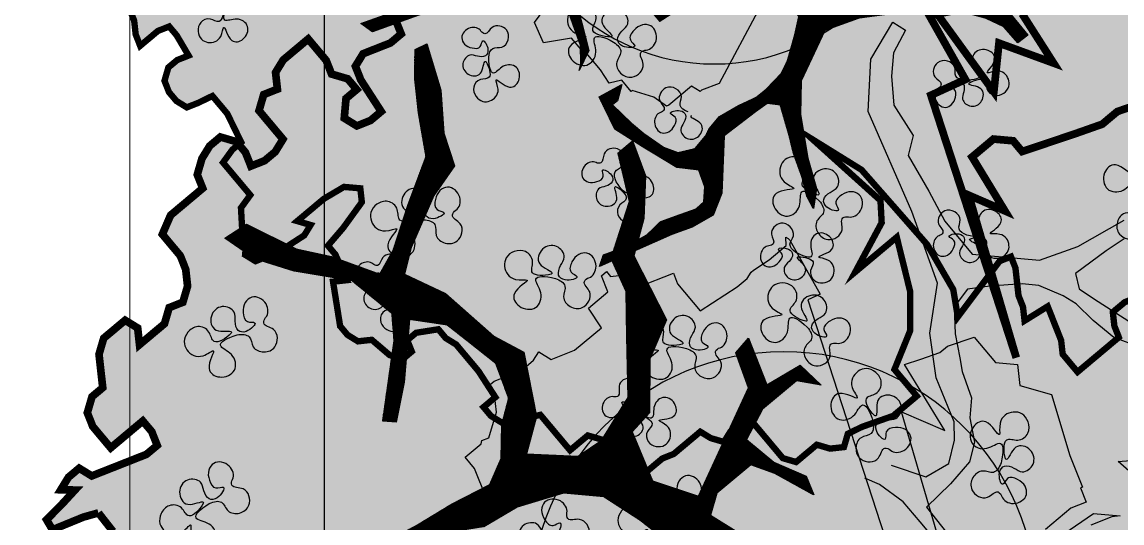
# Model space of a CAD drawing. Header units: millimetres. Extents: x 307301 to 459443, y -2888111 to -2805601.
# Drawn here: x 441992 to 442889, y -2866456 to -2866048 of the extents above; entities that cross this region are included whole.
import ezdxf

# ---------------------------------------------------------------- set-up
doc = ezdxf.new("R2010")
doc.units = ezdxf.units.MM
doc.header["$LTSCALE"] = 10
doc.header["$MEASUREMENT"] = 0
for name, color, linetype in [('BMA  furniture', 6, 'Continuous'), ('PDA FURNITURE', 6, 'Continuous'), ('Plants', 5, 'Continuous')]:
    doc.layers.add(name, color=color, linetype=linetype)
doc.layers.add('WIN', color=5, linetype='Continuous', lineweight=9)
pattern_1 = [(4.504904, (420332.25034, -406164.66091), (-0.008927458, 0.113310114), [])]

# ---------------------------------------------------------------- blocks, each defined once
blk = doc.blocks.new('zdhdghgd')
at = {"layer": 'Plants', "transparency": 33554495}
h = blk.add_hatch(color=97, dxfattribs=at)
h.set_gradient(color1=(66, 119, 40), color2=(194, 242, 166), name='SPHERICAL')
h.paths.add_polyline_path([(420386.74, -406570.66), (420384.26, -406579.53), (420376.75, -406597.89), (420382.7, -406601.4), (420391.58, -406592.57), (420400.27, -406584.57), (420400.46, -406592.96), (420407.89, -406588.4), (420413.2, -406582.07), (420408.63, -406574.63), (420411.83, -406566.52), (420418.23, -406550.3), (420421.44, -406542.19), (420426.75, -406535.85), (420434.87, -406539.06), (420441.21, -406544.38), (420425.26, -406563.39), (420437.95, -406574.04), (420446.07, -406577.25), (420455.61, -406574.46), (420460.93, -406568.12), (420470.82, -406569.22), (420480.71, -406570.32), (420490.25, -406567.53), (420500.88, -406554.86), (420496.31, -406547.42), (420486.42, -406546.33), (420498.83, -406531.54), (420508.37, -406528.75), (420511.57, -406520.64), (420521.12, -406517.85), (420531.01, -406518.95), (420539.12, -406522.16), (420551.81, -406532.8), (420563.13, -406527.9), (420579.08, -406508.89), (420587.19, -406512.1), (420596.74, -406509.32), (420604.17, -406504.75), (420609.49, -406498.42), (420606.69, -406488.87), (420600.34, -406483.55), (420592.23, -406480.34), (420595.43, -406472.23), (420600.74, -406465.89), (420608.17, -406461.33), (420625.09, -406475.52), (420634.64, -406472.73), (420637.84, -406464.62), (420647.73, -406465.72), (420655.16, -406461.16), (420667.56, -406446.37), (420654.87, -406435.73), (420646.76, -406432.52), (420643.96, -406422.97), (420637.61, -406417.65), (420632.3, -406423.98), (420620.64, -406425), (420616.06, -406417.56), (420619.27, -406409.45), (420624.58, -406403.12), (420643.27, -406415.2), (420651.39, -406418.41), (420658.82, -406413.85), (420665.22, -406397.62), (420670.54, -406391.29), (420678.65, -406394.5), (420685, -406399.82), (420694.89, -406400.92), (420702.32, -406396.35), (420701.29, -406384.7), (420706.6, -406378.36), (420716.15, -406375.57), (420725.35, -406368.9), (420732.78, -406364.33), (420735.99, -406356.22), (420731.41, -406348.79), (420728.61, -406339.24), (420719.07, -406342.03), (420712.72, -406336.71), (420713.81, -406326.82), (420719.13, -406320.49), (420704.32, -406308.07), (420707.52, -406299.96), (420717.41, -406301.05), (420723.76, -406306.38), (420733.3, -406303.59), (420758.11, -406274.02), (420751.77, -406268.7), (420742.62, -406253.83), (420733.14, -406235.07), (420724.68, -406227.97), (420706.27, -406241.32), (420703.07, -406249.43), (420686.84, -406243.01), (420680.49, -406237.69), (420692.56, -406219.02), (420697.87, -406212.68), (420705.3, -406208.12), (420712.39, -406199.67), (420724.45, -406181), (420729.77, -406174.66), (420743.54, -406175.42), (420753.43, -406176.52), (420760.86, -406171.96), (420766.18, -406165.62), (420765.15, -406153.96), (420760.23, -406142.64), (420772.64, -406127.86), (420765.95, -406118.65), (420759.61, -406113.33), (420754.29, -406119.66), (420744.06, -406114.68), (420735.6, -406107.58), (420736.69, -406097.7), (420750.46, -406098.46), (420766.7, -406104.88), (420786.19, -406081.64), (420789.39, -406073.53), (420747.1, -406038.05), (420736.87, -406033.07), (420737.95, -406023.18), (420727.72, -406018.2), (420719.6, -406014.99), (420726.69, -406006.54), (420725.67, -405994.88), (420721.09, -405987.44), (420709.78, -405992.35), (420682.48, -406023.37), (420653.27, -406004.72), (420665.13, -406037.07), (420636.24, -406040.12), (420714.39, -406096.92), (420643.56, -406056.98), (420634.22, -406077.4), (420478.7, -406026.83), (420575, -406055.01), (420565.69, -406033.56), (420597.63, -406053.01), (420608.26, -406040.34), (420607.23, -406028.68), (420600.89, -406023.36), (420611.05, -405992.99), (420617.07, -405975.89), (420624.57, -405966.95), (420629.36, -405952.98), (420653, -405956.19), (420662.22, -405941.66), (420682.69, -405951.62), (420689.03, -405956.95), (420708.52, -405933.71), (420687.38, -405915.97), (420654.23, -405895.36), (420655.31, -405885.47), (420660.63, -405879.14), (420656.06, -405871.7), (420643.37, -405861.06), (420633.82, -405863.85), (420613.99, -405883.19), (420607.64, -405877.87), (420606.62, -405866.21), (420609.82, -405858.1), (420605.25, -405850.67), (420600.67, -405843.23), (420594.33, -405837.91), (420584.44, -405836.81), (420574.55, -405835.71), (420571.75, -405826.17), (420574.95, -405818.06), (420570.38, -405810.62), (420576.78, -405794.4), (420572.21, -405786.97), (420563.75, -405779.87), (420549.98, -405779.11), (420541.86, -405775.9), (420534.43, -405780.46), (420537.57, -405793.9), (420477.22, -405775.65), (420469.1, -405772.44), (420476.19, -405763.99), (420455.04, -405746.25), (420430.69, -405736.62), (420422.24, -405729.52), (420412.69, -405732.31), (420413.72, -405743.97), (420410.52, -405752.08), (420402.4, -405748.87), (420385.77, -405760.11), (420375.14, -405772.78), (420379.71, -405780.22), (420376.51, -405788.33), (420365.87, -405801), (420355.99, -405799.9), (420349.64, -405794.58), (420357.82, -405776.25), (420368.45, -405763.57), (420361.76, -405754.36), (420349.07, -405743.72), (420344.5, -405736.29), (420338.16, -405730.96), (420319.81, -405722.77), (420308.49, -405727.67), (420297.86, -405740.34), (420302.43, -405747.78), (420295.35, -405756.23), (420281.57, -405755.47), (420268.88, -405744.82), (420259.34, -405747.61), (420254.02, -405753.95), (420255.05, -405765.61), (420237.33, -405786.73), (420218.92, -405800.08), (420209.03, -405798.98), (420192.12, -405784.79), (420195.32, -405776.68), (420200.63, -405770.34), (420203.84, -405762.23), (420197.15, -405753.02), (420190.81, -405747.7), (420180.92, -405746.6), (420170.69, -405741.61), (420163.26, -405746.18), (420155.82, -405750.74), (420150.51, -405757.08), (420155.08, -405764.51), (420145.88, -405771.19), (420134.22, -405772.2), (420109.07, -405797.88), (420078.94, -405833.79), (420077.86, -405843.68), (420070.43, -405848.24), (420055.56, -405857.36), (420045.68, -405856.27), (420032.99, -405845.62), (420018.13, -405854.75), (420014.92, -405862.86), (420011.72, -405870.97), (420004.63, -405879.42), (419994.75, -405878.32), (419986.63, -405875.11), (419961.82, -405904.68), (419974.51, -405915.32), (419984.4, -405916.42), (420000.63, -405922.84), (420008.75, -405926.05), (419998.46, -405942.61), (420008.35, -405943.71), (420016.46, -405946.92), (420026.35, -405948.02), (420036.24, -405949.12), (420044.35, -405952.33), (420041.15, -405960.44), (420001.26, -405990.35), (420020.83, -405993.64), (420052.99, -406012.31), (420106.48, -406059.26), (420127.99, -406093.93), (420084.56, -406045.73), (420068.66, -406044.85), (420033.4, -406063.75), (420058.29, -406034.08), (420019.59, -406024.52), (419991.48, -406024.41), (419963.59, -406035.72), (419944.55, -406019.75), (419930.38, -406036.65), (419922.54, -406058.87), (419917.57, -406069.09), (419908.03, -406071.88), (419906.94, -406081.76), (419909.74, -406091.31), (419897.33, -406106.1), (419900.13, -406115.64), (419927.63, -406138.71), (419924.42, -406146.82), (419919.11, -406153.15), (419911.68, -406157.72), (419914.48, -406167.26), (419919.05, -406174.7), (419903.1, -406193.71), (419899.9, -406201.82), (419882.18, -406222.94), (419884.98, -406232.49), (419895.21, -406237.47), (419906.87, -406236.46), (419913.56, -406245.67), (419916.36, -406255.21), (419905.73, -406267.89), (419931.1, -406289.17), (419926.81, -406307.17), (419925.73, -406317.05), (419930.3, -406324.49), (419936.64, -406329.81), (419943.73, -406321.36), (419962.42, -406333.44), (419981.45, -406349.41), (419986.03, -406356.85), (419992.37, -406362.17), (419989.85, -406378.05), (419984.54, -406384.39), (419976.42, -406381.18), (419971.1, -406387.51), (419973.9, -406397.06), (419984.82, -406409.82), (419983.73, -406419.7), (419988.31, -406427.14), (419994.65, -406432.46), (420026.43, -406437.53), (420027.52, -406427.64), (420045.86, -406435.84), (420052.21, -406441.16), (420064.95, -406430.26), (420083.36, -406416.91), (420093.25, -406418.01), (420094.28, -406429.67), (420085.76, -406444.11), (420069.81, -406463.12), (420067.01, -406453.58), (420059.58, -406458.14), (420047.52, -406476.81), (420041.12, -406493.03), (420045.69, -406500.47), (420057.35, -406499.45), (420065.46, -406502.66), (420079.24, -406503.42), (420088.44, -406496.75), (420111.7, -406516.26), (420120.91, -406509.59), (420126.22, -406503.25), (420146.68, -406513.22), (420159.37, -406523.87), (420154.4, -406534.09), (420151.2, -406542.2), (420155.77, -406549.63), (420162.11, -406554.96), (420170.23, -406558.17), (420179.77, -406555.38), (420185.09, -406549.04), (420188.29, -406540.93), (420202.75, -406549.46), (420209.1, -406554.79), (420205.89, -406562.9), (420195.26, -406575.57), (420203.38, -406578.78), (420213.27, -406579.88), (420221.38, -406583.09), (420244.7, -406581.06), (420271.95, -406558.76), (420281.91, -406564.03), (420294.37, -406540.6), (420310.79, -406574.92), (420311.77, -406586.01), (420312.22, -406603.84), (420322.47, -406612.44), (420346.24, -406615.96), (420355.39, -406589.83), (420349.7, -406549.54), (420325.62, -406522.93), (420315.13, -406486.02), (420333.95, -406523.01), (420375.75, -406562.03)])
at = {"layer": 'Plants'}
h = blk.add_hatch(dxfattribs=at)
h.set_pattern_fill('ANSI31', color=39, scale=0.90929, angle=-40.4951)
h.set_pattern_definition(pattern_1)
edge = h.paths.add_edge_path()
edge.add_line((420294.45, -406186.33), (420277.62, -406199.79))
edge.add_line((420277.62, -406199.79), (420262.05, -406197.19))
edge.add_line((420262.05, -406197.19), (420254.3, -406185.4))
edge.add_line((420254.3, -406185.4), (420250.52, -406175.03))
edge.add_line((420250.52, -406175.03), (420251.64, -406146.92))
edge.add_line((420251.64, -406146.92), (420246.01, -406120.87))
edge.add_line((420246.01, -406120.87), (420231.45, -406094.62))
edge.add_line((420231.45, -406094.62), (420231.18, -406049.5))
edge.add_line((420231.18, -406049.5), (420234.95, -405984.81))
edge.add_line((420234.95, -405984.81), (420222.68, -405956.38))
edge.add_line((420222.68, -405956.38), (420202.97, -405940.29))
edge.add_line((420202.97, -405940.29), (420197.45, -405947.31))
edge.add_line((420197.45, -405947.31), (420208.82, -405957.4))
edge.add_line((420208.82, -405957.4), (420214.77, -405970.05))
edge.add_line((420214.77, -405970.05), (420219.28, -405986.68))
edge.add_line((420219.28, -405986.68), (420214.77, -406007.57))
edge.add_line((420214.77, -406007.57), (420221.67, -406017.56))
edge.add_line((420221.67, -406017.56), (420217.53, -406041.59))
edge.add_line((420217.53, -406041.59), (420214.82, -406061.63))
edge.add_line((420214.82, -406061.63), (420206.22, -406085.55))
edge.add_line((420206.22, -406085.55), (420170.1, -406102.58))
edge.add_line((420170.1, -406102.58), (420145.98, -406102.91))
edge.add_line((420145.98, -406102.91), (420114.85, -406097.71))
edge.add_line((420114.85, -406097.71), (420093.12, -406091.4))
edge.add_line((420093.12, -406091.4), (420078.78, -406093.74))
edge.add_line((420078.78, -406093.74), (420087.6, -406098.42))
edge.add_line((420087.6, -406098.42), (420101.36, -406101.87))
edge.add_line((420101.36, -406101.87), (420118.62, -406108.08))
edge.add_line((420118.62, -406108.08), (420131.05, -406111.05))
edge.add_line((420131.05, -406111.05), (420152.78, -406117.36))
edge.add_line((420152.78, -406117.36), (420153.89, -406126.77))
edge.add_line((420153.89, -406126.77), (420147.89, -406135.12))
edge.add_line((420147.89, -406135.12), (420130.84, -406157.5))
edge.add_line((420130.84, -406157.5), (420089.72, -406159.22))
edge.add_line((420089.72, -406159.22), (420073.95, -406165.56))
edge.add_line((420073.95, -406165.56), (420065.56, -406180.55))
edge.add_line((420065.56, -406180.55), (420060.3, -406195.17))
edge.add_line((420060.3, -406195.17), (420037.19, -406246.89))
edge.add_line((420037.19, -406246.89), (420045.74, -406243.97))
edge.add_line((420045.74, -406243.97), (420049.57, -406233.34))
edge.add_line((420049.57, -406233.34), (420055.68, -406220.52))
edge.add_line((420055.68, -406220.52), (420059.87, -406213.03))
edge.add_line((420059.87, -406213.03), (420069.49, -406202.98))
edge.add_line((420069.49, -406202.98), (420073.31, -406192.34))
edge.add_line((420073.31, -406192.34), (420078.57, -406177.72))
edge.add_line((420078.57, -406177.72), (420083.62, -406172.03))
edge.add_line((420083.62, -406172.03), (420094.35, -406171.39))
edge.add_line((420094.35, -406171.39), (420106.3, -406175.69))
edge.add_line((420106.3, -406175.69), (420108.16, -406191.37))
edge.add_line((420108.16, -406191.37), (420123.19, -406216.29))
edge.add_line((420123.19, -406216.29), (420135.68, -406235.79))
edge.add_line((420135.68, -406235.79), (420158.63, -406247.05))
edge.add_line((420158.63, -406247.05), (420167.5, -406230.72))
edge.add_line((420167.5, -406230.72), (420155.81, -406234.03))
edge.add_line((420155.81, -406234.03), (420153.05, -406237.54))
edge.add_line((420153.05, -406237.54), (420139.98, -406223.83))
edge.add_line((420139.98, -406223.83), (420132.6, -406215.17))
edge.add_line((420132.6, -406215.17), (420122.66, -406201.09))
edge.add_line((420122.66, -406201.09), (420118.89, -406190.73))
edge.add_line((420118.89, -406190.73), (420121.86, -406178.29))
edge.add_line((420121.86, -406178.29), (420130.52, -406170.89))
edge.add_line((420130.52, -406170.89), (420135.94, -406168.34))
edge.add_line((420135.94, -406168.34), (420144.6, -406160.95))
edge.add_line((420144.6, -406160.95), (420152.51, -406147.28))
edge.add_line((420152.51, -406147.28), (420158.62, -406134.47))
edge.add_line((420158.62, -406134.47), (420164.15, -406127.45))
edge.add_line((420164.15, -406127.45), (420175.57, -406116.55))
edge.add_line((420175.57, -406116.55), (420184.6, -406112.29))
edge.add_line((420184.6, -406112.29), (420203.03, -406106.92))
edge.add_line((420203.03, -406106.92), (420216.05, -406104.09))
edge.add_line((420216.05, -406104.09), (420227.04, -406111.05))
edge.add_line((420227.04, -406111.05), (420232.04, -406126.36))
edge.add_line((420232.04, -406126.36), (420234.37, -406140.71))
edge.add_line((420234.37, -406140.71), (420235.97, -406148.78))
edge.add_line((420235.97, -406148.78), (420236.02, -406165.31))
edge.add_line((420236.02, -406165.31), (420241.12, -406176.15))
edge.add_line((420241.12, -406176.15), (420243.46, -406190.5))
edge.add_line((420243.46, -406190.5), (420250.36, -406200.49))
edge.add_line((420250.36, -406200.49), (420265.35, -406208.88))
edge.add_line((420265.35, -406208.88), (420283.46, -406216.9))
edge.add_line((420283.46, -406216.9), (420269.01, -406261.24))
edge.add_line((420269.01, -406261.24), (420245.53, -406272.3))
edge.add_line((420245.53, -406272.3), (420220.78, -406261.9))
edge.add_line((420220.78, -406261.9), (420191.93, -406254.52))
edge.add_line((420191.93, -406254.52), (420177.48, -406261.33))
edge.add_line((420177.48, -406261.33), (420182.42, -406260.11))
edge.add_line((420182.42, -406260.11), (420195.81, -406260.42))
edge.add_line((420195.81, -406260.42), (420207.76, -406264.72))
edge.add_line((420207.76, -406264.72), (420221.04, -406269.5))
edge.add_line((420221.04, -406269.5), (420236.5, -406276.56))
edge.add_line((420236.5, -406276.56), (420240.38, -406282.46))
edge.add_line((420240.38, -406282.46), (420243.78, -406289.69))
edge.add_line((420243.78, -406289.69), (420241.76, -406299.47))
edge.add_line((420241.76, -406299.47), (420222.43, -406361.56))
edge.add_line((420222.43, -406361.56), (420205.22, -406409.4))
edge.add_line((420205.22, -406409.4), (420211.27, -406417.58))
edge.add_line((420211.27, -406417.58), (420219.88, -406393.66))
edge.add_line((420219.88, -406393.66), (420225.62, -406377.71))
edge.add_line((420225.62, -406377.71), (420232.79, -406357.78))
edge.add_line((420232.79, -406357.78), (420236.13, -406348.47))
edge.add_line((420236.13, -406348.47), (420240.44, -406336.51))
edge.add_line((420240.44, -406336.51), (420242.83, -406329.87))
edge.add_line((420242.83, -406329.87), (420247.61, -406316.58))
edge.add_line((420247.61, -406316.58), (420257.65, -406288.67))
edge.add_line((420257.65, -406288.67), (420273.69, -406289.94))
edge.add_line((420273.69, -406289.94), (420282.77, -406302.21))
edge.add_line((420282.77, -406302.21), (420289.73, -406291.2))
edge.add_line((420289.73, -406291.2), (420278.73, -406284.25))
edge.add_line((420278.73, -406284.25), (420275.23, -406281.48))
edge.add_line((420275.23, -406281.48), (420271.83, -406274.26))
edge.add_line((420271.83, -406274.26), (420281.39, -406247.68))
edge.add_line((420281.39, -406247.68), (420289.99, -406223.75))
edge.add_line((420289.99, -406223.75), (420295.25, -406209.13))
edge.add_line((420295.25, -406209.13), (420304.97, -406194.62))
edge.add_line((420304.97, -406194.62), (420311.83, -406188.08))
at = {"layer": 'Plants', "true_color": 0x99724c}
h = blk.add_hatch(color=35, dxfattribs=at)
h.dxf.hatch_style = 1
edge = h.paths.add_edge_path()
edge.add_arc((420332.25, -406164.66), 150, 0, 360)
at = {"layer": 'Plants'}
h = blk.add_hatch(dxfattribs=at)
h.set_pattern_fill('ANSI31', color=39, scale=0.90929, angle=-40.4951)
h.set_pattern_definition(pattern_1)
edge = h.paths.add_edge_path()
edge.add_line((420315.26, -406186.08), (420336.48, -406184.23))
edge.add_line((420336.48, -406184.23), (420361.01, -406204.81))
edge.add_line((420361.01, -406204.81), (420365.76, -406228.44))
edge.add_line((420365.76, -406228.44), (420382.33, -406249.71))
edge.add_line((420382.33, -406249.71), (420396.25, -406271.21))
edge.add_line((420396.25, -406271.21), (420398.35, -406295.08))
edge.add_line((420398.35, -406295.08), (420390.07, -406322.53))
edge.add_line((420390.07, -406322.53), (420378.44, -406342.25))
edge.add_line((420378.44, -406342.25), (420376.72, -406353.09))
edge.add_line((420376.72, -406353.09), (420367.24, -406381.97))
edge.add_line((420367.24, -406381.97), (420357.98, -406413.51))
edge.add_line((420357.98, -406413.51), (420352.13, -406438.08))
edge.add_line((420352.13, -406438.08), (420364.65, -406443.67))
edge.add_line((420364.65, -406443.67), (420366.87, -406423.43))
edge.add_line((420366.87, -406423.43), (420371.29, -406397.66))
edge.add_line((420371.29, -406397.66), (420379.29, -406382.26))
edge.add_line((420379.29, -406382.26), (420392.13, -406361.1))
edge.add_line((420392.13, -406361.1), (420403.52, -406338.73))
edge.add_line((420403.52, -406338.73), (420418.97, -406332.03))
edge.add_line((420418.97, -406332.03), (420438.98, -406331.63))
edge.add_line((420438.98, -406331.63), (420454.66, -406327.58))
edge.add_line((420454.66, -406327.58), (420475.36, -406335.13))
edge.add_line((420475.36, -406335.13), (420497.94, -406363.9))
edge.add_line((420497.94, -406363.9), (420501.25, -406386.32))
edge.add_line((420501.25, -406386.32), (420464.11, -406389.56))
edge.add_line((420464.11, -406389.56), (420440.48, -406394.29))
edge.add_line((420440.48, -406394.29), (420441.18, -406402.25))
edge.add_line((420441.18, -406402.25), (420488.68, -406395.44))
edge.add_line((420488.68, -406395.44), (420504.83, -406396.7))
edge.add_line((420504.83, -406396.7), (420524.29, -406420.39))
edge.add_line((420524.29, -406420.39), (420529.97, -406454.63))
edge.add_line((420529.97, -406454.63), (420537.37, -406478.04))
edge.add_line((420537.37, -406478.04), (420549.62, -406495.68))
edge.add_line((420549.62, -406495.68), (420557.85, -406482.94))
edge.add_line((420557.85, -406482.94), (420543.23, -406453.48))
edge.add_line((420543.23, -406453.48), (420538.71, -406432.49))
edge.add_line((420538.71, -406432.49), (420528.19, -406404.01))
edge.add_line((420528.19, -406404.01), (420542.2, -406396.11))
edge.add_line((420542.2, -406396.11), (420569.46, -406387.05))
edge.add_line((420569.46, -406387.05), (420597.93, -406376.55))
edge.add_line((420597.93, -406376.55), (420623.71, -406380.99))
edge.add_line((420623.71, -406380.99), (420643.95, -406383.23))
edge.add_line((420643.95, -406383.23), (420661.31, -406383.05))
edge.add_line((420661.31, -406383.05), (420664.7, -406376.08))
edge.add_line((420664.7, -406376.08), (420637.25, -406367.78))
edge.add_line((420637.25, -406367.78), (420611.7, -406366))
edge.add_line((420611.7, -406366), (420592.44, -406359.66))
edge.add_line((420592.44, -406359.66), (420574.81, -406371.89))
edge.add_line((420574.81, -406371.89), (420543.91, -406385.27))
edge.add_line((420543.91, -406385.27), (420528.23, -406389.31))
edge.add_line((420528.23, -406389.31), (420516.74, -406364.93))
edge.add_line((420516.74, -406364.93), (420491.51, -406336.4))
edge.add_line((420491.51, -406336.4), (420481.92, -406318.53))
edge.add_line((420481.92, -406318.53), (420443.86, -406311.16))
edge.add_line((420443.86, -406311.16), (420421.66, -406317.1))
edge.add_line((420421.66, -406317.1), (420420.31, -406286.49))
edge.add_line((420420.31, -406286.49), (420429.75, -406272.3))
edge.add_line((420429.75, -406272.3), (420455.1, -406256.73))
edge.add_line((420455.1, -406256.73), (420491.26, -406257.58))
edge.add_line((420491.26, -406257.58), (420518.01, -406257.92))
edge.add_line((420518.01, -406257.92), (420537.51, -406266.91))
edge.add_line((420537.51, -406266.91), (420571.29, -406255.95))
edge.add_line((420571.29, -406255.95), (420599.96, -406262.8))
edge.add_line((420599.96, -406262.8), (420607.21, -406254.15))
edge.add_line((420607.21, -406254.15), (420586.5, -406246.61))
edge.add_line((420586.5, -406246.61), (420561.19, -406247.48))
edge.add_line((420561.19, -406247.48), (420539, -406253.42))
edge.add_line((420539, -406253.42), (420501.21, -406234))
edge.add_line((420501.21, -406234), (420478.04, -406244.04))
edge.add_line((420478.04, -406244.04), (420445.98, -406244.16))
edge.add_line((420445.98, -406244.16), (420434.86, -406254.48))
edge.add_line((420434.86, -406254.48), (420405.73, -406242.33))
edge.add_line((420405.73, -406242.33), (420396.65, -406215.06))
edge.add_line((420396.65, -406215.06), (420460.86, -406185.41))
edge.add_line((420460.86, -406185.41), (420481.57, -406192.96))
edge.add_line((420481.57, -406192.96), (420490.27, -406185.52))
edge.add_line((420490.27, -406185.52), (420462.58, -406174.57))
edge.add_line((420462.58, -406174.57), (420474.21, -406154.85))
edge.add_line((420474.21, -406154.85), (420462.43, -406142.51))
edge.add_line((420462.43, -406142.51), (420465.04, -406156.99))
edge.add_line((420465.04, -406156.99), (420448.11, -406177.17))
edge.add_line((420448.11, -406177.17), (420430.24, -406186.74))
edge.add_line((420430.24, -406186.74), (420416.79, -406170.55))
edge.add_line((420416.79, -406170.55), (420408.41, -406151.23))
edge.add_line((420408.41, -406151.23), (420397.34, -406146.86))
edge.add_line((420397.34, -406146.86), (420410.04, -406169.8))
edge.add_line((420410.04, -406169.8), (420415.3, -406184.04))
edge.add_line((420415.3, -406184.04), (420398.37, -406204.22))
edge.add_line((420398.37, -406204.22), (420385.34, -406208.03))
edge.add_line((420385.34, -406208.03), (420375.99, -406192.81))
edge.add_line((420375.99, -406192.81), (420365.66, -406181.69))
edge.add_line((420365.66, -406181.69), (420345.18, -406176.79))
edge.add_line((420345.18, -406176.79), (420324.24, -406166.59))
at = {"layer": 'BMA  furniture', "ltscale": 100}
blk.add_circle((420332.25, -406164.66), 150, dxfattribs=at)
at = {"layer": 'Plants', "color": 97, "true_color": 0x427728, "const_width": 4.55}
for points in [[(420386.74, -406570.66), (420384.26, -406579.53), (420376.75, -406597.89), (420382.7, -406601.4), (420391.58, -406592.57), (420400.27, -406584.57), (420400.46, -406592.96), (420407.89, -406588.4), (420413.2, -406582.07), (420408.63, -406574.63), (420411.83, -406566.52), (420418.23, -406550.3), (420421.44, -406542.19), (420426.75, -406535.85), (420434.87, -406539.06), (420441.21, -406544.38), (420425.26, -406563.39), (420437.95, -406574.04), (420446.07, -406577.25), (420455.61, -406574.46), (420460.93, -406568.12), (420470.82, -406569.22), (420480.71, -406570.32), (420490.25, -406567.53), (420500.88, -406554.86), (420496.31, -406547.42), (420486.42, -406546.33), (420498.83, -406531.54), (420508.37, -406528.75), (420511.57, -406520.64), (420521.12, -406517.85), (420531.01, -406518.95), (420539.12, -406522.16), (420551.81, -406532.8), (420563.13, -406527.9), (420579.08, -406508.89), (420587.19, -406512.1), (420596.74, -406509.32), (420604.17, -406504.75), (420609.49, -406498.42), (420606.69, -406488.87), (420600.34, -406483.55), (420592.23, -406480.34), (420595.43, -406472.23), (420600.74, -406465.89), (420608.17, -406461.33), (420625.09, -406475.52), (420634.64, -406472.73), (420637.84, -406464.62), (420647.73, -406465.72), (420655.16, -406461.16), (420667.56, -406446.37), (420654.87, -406435.73), (420646.76, -406432.52), (420643.96, -406422.97), (420637.61, -406417.65), (420632.3, -406423.98), (420620.64, -406425), (420616.06, -406417.56), (420619.27, -406409.45), (420624.58, -406403.12), (420643.27, -406415.2), (420651.39, -406418.41), (420658.82, -406413.85), (420665.22, -406397.62), (420670.54, -406391.29), (420678.65, -406394.5), (420685, -406399.82)], [(420686.84, -406243.01), (420680.49, -406237.69), (420692.56, -406219.02)], [(420682.48, -406023.37), (420653.27, -406004.72), (420665.13, -406037.07), (420636.24, -406040.12), (420714.39, -406096.92), (420643.56, -406056.98), (420634.22, -406077.4), (420478.7, -406026.83), (420575, -406055.01), (420565.69, -406033.56), (420597.63, -406053.01), (420608.26, -406040.34), (420607.23, -406028.68), (420600.89, -406023.36), (420611.05, -405992.99), (420617.07, -405975.89), (420624.57, -405966.95), (420629.36, -405952.98)], [(420014.92, -405862.86), (420011.72, -405870.97), (420004.63, -405879.42), (419994.75, -405878.32), (419986.63, -405875.11), (419961.82, -405904.68), (419974.51, -405915.32), (419984.4, -405916.42), (420000.63, -405922.84), (420008.75, -405926.05), (419998.46, -405942.61), (420008.35, -405943.71), (420016.46, -405946.92), (420026.35, -405948.02), (420036.24, -405949.12), (420044.35, -405952.33), (420041.15, -405960.44), (420001.26, -405990.35), (420020.83, -405993.64), (420052.99, -406012.31), (420106.48, -406059.26), (420127.99, -406093.93), (420084.56, -406045.73), (420068.66, -406044.85), (420033.4, -406063.75), (420058.29, -406034.08), (420019.59, -406024.52), (419991.48, -406024.41), (419963.59, -406035.72), (419944.55, -406019.75), (419930.38, -406036.65), (419922.54, -406058.87), (419917.57, -406069.09), (419908.03, -406071.88), (419906.94, -406081.76), (419909.74, -406091.31), (419897.33, -406106.1), (419900.13, -406115.64), (419927.63, -406138.71), (419924.42, -406146.82), (419919.11, -406153.15), (419911.68, -406157.72), (419914.48, -406167.26), (419919.05, -406174.7), (419903.1, -406193.71), (419899.9, -406201.82), (419882.18, -406222.94), (419884.98, -406232.49), (419895.21, -406237.47), (419906.87, -406236.46), (419913.56, -406245.67), (419916.36, -406255.21), (419905.73, -406267.89), (419931.1, -406289.17), (419926.81, -406307.17), (419925.73, -406317.05), (419930.3, -406324.49), (419936.64, -406329.81), (419943.73, -406321.36), (419962.42, -406333.44), (419981.45, -406349.41), (419986.03, -406356.85), (419992.37, -406362.17), (419989.85, -406378.05), (419984.54, -406384.39), (419976.42, -406381.18), (419971.1, -406387.51), (419973.9, -406397.06), (419984.82, -406409.82), (419983.73, -406419.7), (419988.31, -406427.14), (419994.65, -406432.46), (420026.43, -406437.53), (420027.52, -406427.64), (420045.86, -406435.84), (420052.21, -406441.16), (420064.95, -406430.26), (420083.36, -406416.91), (420093.25, -406418.01), (420094.28, -406429.67), (420085.76, -406444.11), (420069.81, -406463.12), (420067.01, -406453.58), (420059.58, -406458.14), (420047.52, -406476.81), (420041.12, -406493.03), (420045.69, -406500.47), (420057.35, -406499.45), (420065.46, -406502.66), (420079.24, -406503.42), (420088.44, -406496.75), (420111.7, -406516.26), (420120.91, -406509.59), (420126.22, -406503.25), (420146.68, -406513.22), (420159.37, -406523.87), (420154.4, -406534.09), (420151.2, -406542.2), (420155.77, -406549.63), (420162.11, -406554.96), (420170.23, -406558.17), (420179.77, -406555.38), (420185.09, -406549.04), (420188.29, -406540.93), (420202.75, -406549.46), (420209.1, -406554.79), (420205.89, -406562.9), (420195.26, -406575.57), (420203.38, -406578.78), (420213.27, -406579.88), (420221.38, -406583.09)], [(420375.75, -406562.03), (420386.74, -406570.66)]]:
    blk.add_lwpolyline(points, dxfattribs=at)
at = {"layer": 'Plants', "color": 128}
for points in [[(420415.01, -406100.89), (420408.2, -406080.43), (420416.01, -406066.73), (420429.76, -406063.52), (420440.79, -406063.56), (420466.79, -406074.32), (420493.17, -406078.03), (420522.83, -406073.44), (420565.27, -406088.78), (420624.68, -406114.67), (420655.59, -406112.97), (420677.51, -406100.04), (420672.83, -406092.43), (420659.43, -406099.61), (420645.51, -406100.83), (420628.34, -406099.32), (420610.29, -406087.86), (420598.53, -406090.89), (420577.42, -406078.71), (420559.55, -406069.24), (420540.07, -406052.9), (420536.57, -406013.12), (420544.59, -405990.37), (420560.22, -405962.96)], [(420549.19, -405962.91), (420542.11, -405973.55), (420528.68, -405991.76), (420519.46, -405989.56), (420513.7, -405981.04), (420498.59, -405957.31)], [(420404.96, -405952.44), (420417.21, -405966.41), (420418.15, -405954.3)], [(420486.65, -405958.35), (420490.6, -405969.03), (420500.69, -405981.17), (420510.6, -405991.33), (420515.28, -405998.94), (420521.56, -406013.43), (420522.44, -406023.37), (420521.12, -406042.53), (420519.27, -406055.72), (420508.94, -406063.63), (420492.85, -406063.03), (420478.58, -406060.27), (420470.45, -406058.97), (420454.92, -406053.31), (420442.98, -406054.35), (420428.71, -406051.59), (420416.95, -406054.62), (420403.9, -406065.78), (420390.12, -406080.01), (420353.5, -406051.13)], [(420369.55, -406005.64), (420386.43, -405981.12), (420385.03, -405965.21), (420384.48, -405970.26), (420379.56, -405982.72)], [(420361.95, -406067.43), (420381.43, -406083.77), (420393.33, -406093.76), (420403.6, -406107.89), (420407.37, -406116.58)], [(420228.84, -406031.08), (420446.67, -406094.81), (420435.54, -406069.17), (420474.59, -406092.96), (420477.77, -406083.46), (420481.78, -406072.06), (420485.49, -406067.64), (420490.95, -406051.72), (420475.84, -406039.04), (420474.7, -406026.04), (420462.29, -406024.66), (420456.8, -406005.94), (420420.68, -405995.03), (420402.02, -405987.65), (420401.54, -405988.86), (420393.02, -405985.49), (420389.44, -405994.56), (420376.97, -406009.42)], [(420367.21, -406343.92), (420382.79, -406358.45), (420384.16, -406354.98), (420395.87, -406341.02), (420413.01, -406347.8), (420419.7, -406353.42), (420427.62, -406343.97), (420429.54, -406343.41), (420431.14, -406339.35), (420446.46, -406334.88), (420456.69, -406336.01), (420462.87, -406338.46), (420464.75, -406336.22), (420471.16, -406320), (420477.14, -406312.86), (420482.11, -406309.81), (420477.6, -406302.48), (420483.08, -406288.61), (420496.44, -406272.68), (420508.12, -406280.23), (420517.76, -406268.74), (420527.23, -406272.49), (420529.69, -406269.56), (420526.91, -406267.22), (420527.99, -406257.34), (420520.44, -406251), (420528.73, -406229.99), (420522.47, -406227.51), (420506.55, -406214.15), (420520.75, -406192.17), (420525.71, -406186.26), (420529.42, -406183.98), (420530.66, -406182.5), (420536.69, -406173.16), (420545.11, -406163.12), (420550.03, -406163.4), (420549.4, -406161.93), (420548.35, -406161.06), (420516.37, -406143.03), (420513.01, -406150.39), (420216.88, -406054.09)], [(420223.26, -406131.78), (420168.37, -406161.2), (420163.4, -406173.81), (420162.62, -406174.73), (420166.43, -406180.93), (420152.73, -406197.25), (420152.09, -406198.87), (420158.61, -406207.84), (420163.18, -406223.45), (420162.62, -406224.12), (420170.65, -406230.85), (420168.49, -406239.87), (420178.01, -406246.02), (420190.26, -406256.3), (420192.55, -406260.02), (420200.65, -406266.81), (420197.46, -406286.9), (420211.87, -406293.33), (420224.63, -406284.08)]]:
    blk.add_lwpolyline(points, dxfattribs=at)
at = {"layer": 'Plants', "color": 39}
for points in [[(420222.68, -405956.38), (420202.97, -405940.29), (420197.45, -405947.31), (420208.82, -405957.4), (420214.77, -405970.05)], [(420214.82, -406061.63), (420206.22, -406085.55), (420170.1, -406102.58), (420145.98, -406102.91), (420114.85, -406097.71), (420093.12, -406091.4), (420078.78, -406093.74), (420087.6, -406098.42), (420101.36, -406101.87), (420118.62, -406108.08), (420131.05, -406111.05), (420152.78, -406117.36), (420153.89, -406126.77), (420147.89, -406135.12), (420130.84, -406157.5), (420089.72, -406159.22), (420073.95, -406165.56), (420065.56, -406180.55), (420060.3, -406195.17), (420037.19, -406246.89), (420045.74, -406243.97), (420049.57, -406233.34), (420055.68, -406220.52), (420059.87, -406213.03), (420069.49, -406202.98), (420073.31, -406192.34), (420078.57, -406177.72), (420083.62, -406172.03), (420094.35, -406171.39), (420106.3, -406175.69), (420108.16, -406191.37), (420123.19, -406216.29), (420135.68, -406235.79), (420158.63, -406247.05), (420167.5, -406230.72), (420155.81, -406234.03), (420153.05, -406237.54), (420139.98, -406223.83), (420132.6, -406215.17), (420122.66, -406201.09), (420118.89, -406190.73), (420121.86, -406178.29), (420130.52, -406170.89), (420135.94, -406168.34), (420144.6, -406160.95), (420152.51, -406147.28), (420158.62, -406134.47), (420164.15, -406127.45), (420175.57, -406116.55), (420184.6, -406112.29), (420203.03, -406106.92), (420216.05, -406104.09)], [(420220.78, -406261.9), (420191.93, -406254.52), (420177.48, -406261.33), (420182.42, -406260.11), (420195.81, -406260.42), (420207.76, -406264.72), (420221.04, -406269.5)], [(420222.43, -406361.56), (420205.22, -406409.4), (420211.27, -406417.58), (420219.88, -406393.66)], [(420365.76, -406228.44), (420382.33, -406249.71), (420396.25, -406271.21), (420398.35, -406295.08), (420390.07, -406322.53), (420378.44, -406342.25)], [(420379.29, -406382.26), (420392.13, -406361.1), (420403.52, -406338.73), (420418.97, -406332.03), (420438.98, -406331.63), (420454.66, -406327.58), (420475.36, -406335.13), (420497.94, -406363.9), (420501.25, -406386.32), (420464.11, -406389.56), (420440.48, -406394.29), (420441.18, -406402.25), (420488.68, -406395.44), (420504.83, -406396.7), (420524.29, -406420.39), (420529.97, -406454.63), (420537.37, -406478.04), (420549.62, -406495.68), (420557.85, -406482.94), (420543.23, -406453.48), (420538.71, -406432.49), (420528.19, -406404.01), (420542.2, -406396.11), (420569.46, -406387.05), (420597.93, -406376.55), (420623.71, -406380.99), (420643.95, -406383.23), (420661.31, -406383.05), (420664.7, -406376.08), (420637.25, -406367.78), (420611.7, -406366), (420592.44, -406359.66), (420574.81, -406371.89), (420543.91, -406385.27), (420528.23, -406389.31), (420516.74, -406364.93), (420491.51, -406336.4), (420481.92, -406318.53), (420443.86, -406311.16), (420421.66, -406317.1), (420420.31, -406286.49), (420429.75, -406272.3), (420455.1, -406256.73), (420491.26, -406257.58), (420518.01, -406257.92), (420537.51, -406266.91), (420571.29, -406255.95), (420599.96, -406262.8), (420607.21, -406254.15), (420586.5, -406246.61), (420561.19, -406247.48), (420539, -406253.42), (420501.21, -406234), (420478.04, -406244.04), (420445.98, -406244.16), (420434.86, -406254.48), (420405.73, -406242.33), (420396.65, -406215.06), (420460.86, -406185.41), (420481.57, -406192.96), (420490.27, -406185.52), (420462.58, -406174.57), (420474.21, -406154.85), (420462.43, -406142.51), (420465.04, -406156.99), (420448.11, -406177.17), (420430.24, -406186.74), (420416.79, -406170.55), (420408.41, -406151.23), (420397.34, -406146.86), (420410.04, -406169.8), (420415.3, -406184.04), (420398.37, -406204.22), (420385.34, -406208.03), (420375.99, -406192.81)]]:
    blk.add_lwpolyline(points, dxfattribs=at)
at = {"layer": 'Plants', "color": 97}
for points in [[(420571.8, -405953.07), (420568.82, -405953.32), (420563.52, -405955.11), (420565.7, -405963.09), (420559.17, -405967.94), (420550.16, -405966.76), (420546.93, -405955.29), (420556.46, -405951.76), (420553.72, -405948.11), (420552.76, -405947.51), (420550.48, -405946.09), (420548.73, -405938.77), (420556.12, -405932.21), (420562.95, -405935.64), (420565.14, -405940.76), (420565.66, -405947.62), (420556.62, -405948.45), (420565.66, -405953.81), (420571.57, -405950.98), (420571.11, -405944.89), (420568.59, -405938.68), (420576.24, -405932.7), (420585.07, -405937.29), (420585.78, -405949.13), (420573.69, -405949.37), (420574.63, -405951), (420574.88, -405951.25)], [(420059.74, -405983.88), (420060.75, -405986.7), (420063.85, -405991.35), (420071, -405987.19), (420077.37, -405992.23), (420078.57, -406001.24), (420068.32, -406007.33), (420062.45, -405999.04), (420059.63, -406002.63), (420059.3, -406003.71), (420058.52, -406006.28), (420051.9, -406009.87), (420043.65, -406004.42), (420045.2, -405996.94), (420049.58, -405993.5), (420056.07, -405991.23), (420059.21, -405999.74), (420062.04, -405989.62), (420057.78, -405984.64), (420052.02, -405986.67), (420046.67, -405990.71), (420038.91, -405984.86), (420041.06, -405975.15), (420052.32, -405971.4), (420055.68, -405983.01), (420057.01, -405981.68), (420057.18, -405981.38)], [(420170.53, -405985.13), (420170.77, -405988.12), (420172.57, -405993.41), (420180.55, -405991.24), (420185.4, -405997.76), (420184.22, -406006.78), (420172.75, -406010), (420169.22, -406000.48), (420165.57, -406003.22), (420164.97, -406004.18), (420163.55, -406006.45), (420156.23, -406008.21), (420149.67, -406000.81), (420153.1, -405993.98), (420158.22, -405991.8), (420165.08, -405991.28), (420165.91, -406000.32), (420171.27, -405991.28), (420168.43, -405985.36), (420162.35, -405985.83), (420156.14, -405988.34), (420150.16, -405980.69), (420154.75, -405971.87), (420166.59, -405971.16), (420166.83, -405983.25), (420168.46, -405982.31), (420168.71, -405982.05)], [(420416.35, -406035.82), (420413.53, -406036.83), (420408.88, -406039.93), (420413.05, -406047.08), (420408, -406053.45), (420398.99, -406054.65), (420392.91, -406044.4), (420401.19, -406038.53), (420397.6, -406035.71), (420396.52, -406035.38), (420393.96, -406034.6), (420390.36, -406027.98), (420395.81, -406019.73), (420403.3, -406021.28), (420406.73, -406025.66), (420409.01, -406032.15), (420400.49, -406035.29), (420410.61, -406038.12), (420415.59, -406033.86), (420413.56, -406028.1), (420409.53, -406022.75), (420415.37, -406014.99), (420425.08, -406017.14), (420428.83, -406028.4), (420417.22, -406031.76), (420418.55, -406033.09), (420418.85, -406033.26)], [(420440.92, -406111.74), (420437.97, -406111.2), (420432.4, -406111.56), (420432.43, -406119.83), (420424.87, -406122.82), (420416.47, -406119.36), (420416.32, -406107.44), (420426.44, -406106.49), (420424.73, -406102.27), (420423.96, -406101.44), (420422.13, -406099.48), (420422.33, -406091.95), (420431.17, -406087.53), (420436.88, -406092.61), (420437.67, -406098.12), (420436.39, -406104.88), (420427.45, -406103.34), (420434.8, -406110.86), (420441.24, -406109.65), (420442.37, -406103.65), (420441.54, -406097), (420450.48, -406093.2), (420457.82, -406099.92), (420455.44, -406111.54), (420443.7, -406108.65), (420444.19, -406110.47), (420444.37, -406110.77)], [(420047.4, -406106.25), (420049.11, -406108.71), (420053.3, -406112.4), (420059.13, -406106.53), (420066.59, -406109.75), (420070.08, -406118.15), (420061.76, -406126.68), (420053.94, -406120.19), (420052.15, -406124.39), (420052.11, -406125.52), (420052.02, -406128.2), (420046.56, -406133.38), (420037.18, -406130.26), (420036.73, -406122.63), (420040.07, -406118.18), (420045.76, -406114.3), (420050.99, -406121.71), (420051.11, -406111.2), (420045.7, -406107.49), (420040.66, -406110.94), (420036.54, -406116.23), (420027.54, -406112.59), (420027.1, -406102.65), (420037, -406096.11), (420043.26, -406106.46), (420044.2, -406104.84), (420044.28, -406104.49)], [(420571.64, -406143.6), (420569.35, -406141.67), (420564.34, -406139.19), (420560.23, -406146.37), (420552.19, -406145.18), (420546.65, -406137.98), (420552.48, -406127.59), (420561.71, -406131.82), (420562.35, -406127.31), (420562.1, -406126.21), (420561.5, -406123.59), (420565.43, -406117.18), (420575.3, -406117.77), (420577.7, -406125.02), (420575.63, -406130.19), (420571.14, -406135.4), (420564.17, -406129.6), (420566.77, -406139.78), (420572.96, -406141.96), (420576.93, -406137.33), (420579.54, -406131.16), (420589.18, -406132.34), (420592.18, -406141.82), (420584.31, -406150.7), (420575.58, -406142.32), (420575.1, -406144.14), (420575.1, -406144.49)], [(420496.8, -406150.7), (420494.52, -406148.76), (420489.51, -406146.29), (420485.4, -406153.47), (420477.36, -406152.28), (420471.82, -406145.08), (420477.65, -406134.69), (420486.88, -406138.92), (420487.52, -406134.41), (420487.27, -406133.3), (420486.66, -406130.69), (420490.6, -406124.27), (420500.47, -406124.86), (420502.87, -406132.12), (420500.8, -406137.28), (420496.31, -406142.5), (420489.34, -406136.69), (420491.94, -406146.88), (420498.12, -406149.06), (420502.1, -406144.42), (420504.71, -406138.25), (420514.35, -406139.43), (420517.35, -406148.92), (420509.47, -406157.8), (420500.75, -406149.42), (420500.27, -406151.24), (420500.27, -406151.59)], [(420147.92, -406183.38), (420148.93, -406186.2), (420152.03, -406190.85), (420159.18, -406186.68), (420165.55, -406191.73), (420166.75, -406200.74), (420156.5, -406206.82), (420150.62, -406198.54), (420147.81, -406202.13), (420147.48, -406203.21), (420146.7, -406205.78), (420140.08, -406209.37), (420131.83, -406203.92), (420133.38, -406196.43), (420137.75, -406193), (420144.25, -406190.72), (420147.38, -406199.24), (420150.22, -406189.12), (420145.96, -406184.14), (420140.2, -406186.17), (420134.85, -406190.2), (420127.09, -406184.36), (420129.24, -406174.65), (420140.5, -406170.9), (420143.86, -406182.51), (420145.19, -406181.18), (420145.36, -406180.88)], [(420484.2, -406222.2), (420483.19, -406219.37), (420480.09, -406214.73), (420472.94, -406218.89), (420466.57, -406213.84), (420465.38, -406204.83), (420475.62, -406198.75), (420481.5, -406207.03), (420484.31, -406203.44), (420484.64, -406202.36), (420485.43, -406199.8), (420492.04, -406196.21), (420500.29, -406201.65), (420498.75, -406209.14), (420494.37, -406212.57), (420487.88, -406214.85), (420484.74, -406206.33), (420481.9, -406216.45), (420486.17, -406221.43), (420491.93, -406219.41), (420497.28, -406215.37), (420505.03, -406221.21), (420502.88, -406230.92), (420491.63, -406234.68), (420488.26, -406223.06), (420486.93, -406224.39), (420486.76, -406224.7)], [(420386.28, -406231.56), (420386.82, -406228.61), (420386.46, -406223.03), (420378.19, -406223.06), (420375.19, -406215.51), (420378.66, -406207.11), (420390.58, -406206.96), (420391.52, -406217.07), (420395.75, -406215.37), (420396.58, -406214.6), (420398.54, -406212.77), (420406.07, -406212.97), (420410.49, -406221.81), (420405.41, -406227.52), (420399.9, -406228.3), (420393.14, -406227.03), (420394.68, -406218.08), (420387.16, -406225.43), (420388.37, -406231.88), (420394.37, -406233), (420401.02, -406232.18), (420404.81, -406241.12), (420398.1, -406248.45), (420386.47, -406246.08), (420389.37, -406234.34), (420387.55, -406234.82), (420387.25, -406235)], [(419934.55, -406219.3), (419936.83, -406221.23), (419941.84, -406223.71), (419945.95, -406216.53), (419953.99, -406217.72), (419959.53, -406224.92), (419953.7, -406235.31), (419944.47, -406231.08), (419943.83, -406235.59), (419944.08, -406236.69), (419944.69, -406239.31), (419940.75, -406245.72), (419930.88, -406245.13), (419928.48, -406237.88), (419930.55, -406232.71), (419935.04, -406227.5), (419942.01, -406233.3), (419939.41, -406223.12), (419933.23, -406220.94), (419929.25, -406225.57), (419926.64, -406231.74), (419917, -406230.56), (419914.01, -406221.08), (419921.88, -406212.2), (419930.6, -406220.58), (419931.09, -406218.76), (419931.08, -406218.41)], [(420097.98, -406234.87), (420100.68, -406236.15), (420106.17, -406237.24), (420108.28, -406229.24), (420116.35, -406228.31), (420123.57, -406233.83), (420120.63, -406245.38), (420110.61, -406243.68), (420111.16, -406248.2), (420111.69, -406249.2), (420112.95, -406251.57), (420110.81, -406258.79), (420101.13, -406260.77), (420096.93, -406254.38), (420097.59, -406248.86), (420100.58, -406242.66), (420108.82, -406246.46), (420103.67, -406237.3), (420097.13, -406236.8), (420094.49, -406242.3), (420093.56, -406248.94), (420083.95, -406250.29), (420078.6, -406241.9), (420083.9, -406231.29), (420094.49, -406237.13), (420094.5, -406235.24), (420094.4, -406234.91)], [(420665.73, -406265.39), (420664.03, -406262.93), (420659.83, -406259.24), (420654.01, -406265.11), (420646.55, -406261.89), (420643.06, -406253.5), (420651.38, -406244.97), (420659.2, -406251.45), (420660.99, -406247.25), (420661.03, -406246.12), (420661.12, -406243.44), (420666.58, -406238.26), (420675.96, -406241.38), (420676.4, -406249.02), (420673.07, -406253.47), (420667.38, -406257.35), (420662.15, -406249.93), (420662.03, -406260.44), (420667.44, -406264.15), (420672.47, -406260.7), (420676.6, -406255.42), (420685.6, -406259.05), (420686.04, -406268.99), (420676.14, -406275.53), (420669.88, -406265.18), (420668.94, -406266.81), (420668.85, -406267.15)], [(420369.32, -406302.64), (420371.26, -406300.36), (420373.74, -406295.35), (420366.56, -406291.24), (420367.74, -406283.2), (420374.95, -406277.66), (420385.34, -406283.49), (420381.1, -406292.72), (420385.62, -406293.36), (420386.72, -406293.11), (420389.33, -406292.51), (420395.75, -406296.44), (420395.16, -406306.31), (420387.9, -406308.71), (420382.74, -406306.64), (420377.52, -406302.15), (420383.33, -406295.18), (420373.15, -406297.78), (420370.97, -406303.97), (420375.6, -406307.94), (420381.77, -406310.55), (420380.59, -406320.19), (420371.11, -406323.19), (420362.23, -406315.32), (420370.61, -406306.59), (420368.79, -406306.11), (420368.44, -406306.11)], [(420525.68, -406299.89), (420524.68, -406297.07), (420521.57, -406292.42), (420514.43, -406296.59), (420508.06, -406291.54), (420506.86, -406282.53), (420517.1, -406276.44), (420522.98, -406284.73), (420525.79, -406281.14), (420526.12, -406280.06), (420526.91, -406277.49), (420533.52, -406273.9), (420541.78, -406279.35), (420540.23, -406286.83), (420535.85, -406290.27), (420529.36, -406292.54), (420526.22, -406284.03), (420523.38, -406294.15), (420527.65, -406299.13), (420533.41, -406297.1), (420538.76, -406293.07), (420546.51, -406298.91), (420544.36, -406308.62), (420533.11, -406312.37), (420529.74, -406300.76), (420528.41, -406302.09), (420528.24, -406302.39)], [(420186.79, -406326.08), (420189.77, -406325.84), (420195.06, -406324.05), (420192.89, -406316.06), (420199.42, -406311.22), (420208.43, -406312.39), (420211.66, -406323.86), (420202.13, -406327.4), (420204.87, -406331.04), (420205.83, -406331.64), (420208.1, -406333.06), (420209.86, -406340.38), (420202.47, -406346.94), (420195.63, -406343.51), (420193.45, -406338.39), (420192.93, -406331.53), (420201.97, -406330.71), (420192.93, -406325.35), (420187.01, -406328.18), (420187.48, -406334.26), (420190, -406340.48), (420182.35, -406346.46), (420173.52, -406341.87), (420172.81, -406330.02), (420184.9, -406329.78), (420183.96, -406328.15), (420183.71, -406327.91)], [(420560.49, -406377.96), (420560.25, -406374.98), (420558.46, -406369.68), (420550.48, -406371.85), (420545.63, -406365.33), (420546.81, -406356.32), (420558.27, -406353.09), (420561.81, -406362.62), (420565.45, -406359.88), (420566.05, -406358.92), (420567.47, -406356.64), (420574.79, -406354.89), (420581.36, -406362.28), (420577.92, -406369.11), (420572.81, -406371.3), (420565.94, -406371.82), (420565.12, -406362.78), (420559.76, -406371.82), (420562.59, -406377.73), (420568.68, -406377.27), (420574.89, -406374.75), (420580.87, -406382.4), (420576.28, -406391.23), (420564.44, -406391.94), (420564.19, -406379.85), (420562.56, -406380.79), (420562.32, -406381.04)], [(420022.2, -406398.72), (420025.15, -406399.26), (420030.73, -406398.9), (420030.69, -406390.62), (420038.25, -406387.63), (420046.65, -406391.1), (420046.8, -406403.01), (420036.68, -406403.96), (420038.39, -406408.19), (420039.16, -406409.02), (420040.99, -406410.98), (420040.79, -406418.51), (420031.95, -406422.93), (420026.24, -406417.84), (420025.45, -406412.34), (420026.73, -406405.58), (420035.67, -406407.12), (420028.33, -406399.6), (420021.88, -406400.8), (420020.76, -406406.8), (420021.58, -406413.45), (420012.64, -406417.25), (420005.3, -406410.53), (420007.68, -406398.91), (420019.42, -406401.8), (420018.94, -406399.99), (420018.76, -406399.69)], [(420492.19, -406488.54), (420492.72, -406485.59), (420492.36, -406480.01), (420484.09, -406480.04), (420481.1, -406472.49), (420484.57, -406464.09), (420496.48, -406463.94), (420497.43, -406474.05), (420501.66, -406472.35), (420502.48, -406471.58), (420504.45, -406469.75), (420511.97, -406469.95), (420516.4, -406478.79), (420511.31, -406484.5), (420505.8, -406485.28), (420499.04, -406484.01), (420500.59, -406475.06), (420493.07, -406482.41), (420494.27, -406488.86), (420500.27, -406489.98), (420506.92, -406489.16), (420510.72, -406498.1), (420504, -406505.43), (420492.38, -406503.06), (420495.27, -406491.32), (420493.45, -406491.8), (420493.15, -406491.98)], [(420392.27, -406504.97), (420393.56, -406502.26), (420394.65, -406496.78), (420386.65, -406494.67), (420385.72, -406486.6), (420391.24, -406479.38), (420402.79, -406482.32), (420401.09, -406492.34), (420405.61, -406491.79), (420406.61, -406491.25), (420408.98, -406490), (420416.2, -406492.13), (420418.18, -406501.82), (420411.79, -406506.02), (420406.27, -406505.35), (420400.07, -406502.37), (420403.87, -406494.13), (420394.71, -406499.28), (420394.2, -406505.82), (420399.71, -406508.46), (420406.35, -406509.39), (420407.7, -406519), (420399.31, -406524.35), (420388.7, -406519.04), (420394.53, -406508.45), (420392.65, -406508.45), (420392.32, -406508.55)]]:
    blk.add_open_spline(points, degree=3, knots=[3.354914, 3.354914, 3.354914, 3.354914, 3.458222, 3.559484, 3.66794, 3.78084, 3.941706, 4.05148, 4.10473, 4.10473, 4.10473, 4.231025, 4.378045, 4.455635, 4.549759, 4.643907, 4.711765, 4.825485, 4.900546, 4.990075, 5.075064, 5.197883, 5.330484, 5.468269, 5.611916, 5.635621, 5.635621, 5.635621, 5.635621], dxfattribs=at)
at = {"layer": 'Plants', "color": 3}
for points in [[(420574.88, -405951.25), (420578.6, -405953.49), (420587.94, -405955.95), (420586.16, -405946.11), (420592.67, -405941.1), (420599.69, -405943.28), (420603.72, -405948.31), (420603.08, -405955.82), (420596.57, -405961.8), (420583.21, -405955.74), (420596.63, -405967.71), (420588.16, -405976.28), (420577.05, -405974.53), (420575.91, -405963.13), (420586.56, -405955.76), (420578.61, -405953.17), (420571.8, -405953.07)], [(420057.18, -405981.38), (420058.39, -405977.2), (420058.35, -405967.55), (420049.3, -405971.81), (420042.78, -405966.82), (420043.07, -405959.48), (420046.88, -405954.28), (420054.31, -405952.96), (420061.76, -405957.69), (420059.37, -405972.17), (420067.46, -405956.11), (420077.93, -405962.08), (420079.11, -405973.26), (420068.4, -405977.31), (420058.52, -405968.93), (420058.08, -405977.28), (420059.74, -405983.88)], [(420168.71, -405982.05), (420170.95, -405978.33), (420173.41, -405969), (420163.57, -405970.77), (420158.56, -405964.27), (420160.74, -405957.25), (420165.77, -405953.21), (420173.28, -405953.86), (420179.26, -405960.36), (420173.2, -405973.73), (420185.17, -405960.3), (420193.74, -405968.78), (420191.99, -405979.89), (420180.59, -405981.03), (420173.22, -405970.37), (420170.63, -405978.32), (420170.53, -405985.13)], [(420418.85, -406033.26), (420423.03, -406034.47), (420432.68, -406034.43), (420428.42, -406025.38), (420433.41, -406018.86), (420440.76, -406019.15), (420445.95, -406022.96), (420447.27, -406030.39), (420442.54, -406037.84), (420428.06, -406035.45), (420444.13, -406043.54), (420438.16, -406054.01), (420426.97, -406055.19), (420422.92, -406044.48), (420431.31, -406034.6), (420422.96, -406034.16), (420416.35, -406035.82)], [(420044.28, -406104.49), (420044.37, -406100.15), (420041.83, -406090.84), (420034.19, -406097.29), (420026.6, -406094.17), (420024.98, -406086.99), (420027.32, -406080.99), (420034.15, -406077.79), (420042.57, -406080.43), (420044.01, -406095.04), (420047.67, -406077.42), (420059.32, -406080.48), (420063.36, -406090.98), (420054.06, -406097.66), (420042.35, -406092.12), (420044.08, -406100.3), (420047.4, -406106.25)], [(420444.37, -406110.77), (420447.38, -406113.9), (420455.76, -406118.69), (420456.59, -406108.73), (420464.17, -406105.57), (420470.39, -406109.5), (420472.99, -406115.4), (420470.42, -406122.49), (420462.59, -406126.58), (420451.25, -406117.26), (420461.11, -406132.3), (420450.71, -406138.38), (420440.43, -406133.82), (420442.28, -406122.52), (420454.48, -406118.15), (420447.47, -406113.59), (420440.92, -406111.74)], [(420575.1, -406144.49), (420576.15, -406148.71), (420581.01, -406157.05), (420586.71, -406148.84), (420594.85, -406149.89), (420598.28, -406156.4), (420597.57, -406162.81), (420591.81, -406167.66), (420582.98, -406167.29), (420577.81, -406153.56), (420578.84, -406171.52), (420566.79, -406171.58), (420560.17, -406162.48), (420567.42, -406153.62), (420580.17, -406155.94), (420576.38, -406148.49), (420571.64, -406143.6)], [(420500.27, -406151.59), (420501.31, -406155.81), (420506.18, -406164.14), (420511.88, -406155.93), (420520.02, -406156.99), (420523.44, -406163.5), (420522.74, -406169.9), (420516.97, -406174.76), (420508.15, -406174.39), (420502.98, -406160.65), (420504.01, -406178.61), (420491.96, -406178.67), (420485.34, -406169.58), (420492.59, -406160.72), (420505.34, -406163.04), (420501.55, -406155.59), (420496.8, -406150.7)], [(419931.08, -406218.41), (419930.04, -406214.19), (419925.17, -406205.85), (419919.47, -406214.06), (419911.33, -406213.01), (419907.91, -406206.5), (419908.61, -406200.09), (419914.38, -406195.24), (419923.2, -406195.61), (419928.37, -406209.34), (419927.35, -406191.38), (419939.39, -406191.32), (419946.01, -406200.42), (419938.76, -406209.28), (419926.01, -406206.96), (419929.8, -406214.41), (419934.55, -406219.3)], [(420094.4, -406234.91), (420092.3, -406231.1), (420085.44, -406224.31), (420082.06, -406233.71), (420073.92, -406234.8), (420068.93, -406229.4), (420067.95, -406223.03), (420072.27, -406216.85), (420080.89, -406214.92), (420089.43, -406226.85), (420083.8, -406209.77), (420095.42, -406206.59), (420104.16, -406213.66), (420099.45, -406224.1), (420086.54, -406225.16), (420092.13, -406231.38), (420097.98, -406234.87)], [(420486.76, -406224.7), (420485.56, -406228.87), (420485.6, -406238.52), (420494.64, -406234.26), (420501.17, -406239.25), (420500.87, -406246.6), (420497.06, -406251.8), (420489.64, -406253.12), (420482.18, -406248.38), (420484.58, -406233.9), (420476.48, -406249.97), (420466.02, -406244), (420464.84, -406232.81), (420475.55, -406228.77), (420485.43, -406237.15), (420485.87, -406228.8), (420484.2, -406222.2)], [(420387.25, -406235), (420384.12, -406238.02), (420379.33, -406246.4), (420389.29, -406247.23), (420392.45, -406254.81), (420388.52, -406261.03), (420382.62, -406263.62), (420375.53, -406261.05), (420371.44, -406253.22), (420380.76, -406241.88), (420365.71, -406251.75), (420359.63, -406241.35), (420364.2, -406231.07), (420375.5, -406232.92), (420379.87, -406245.12), (420384.43, -406238.11), (420386.28, -406231.56)], [(420668.85, -406267.15), (420668.77, -406271.49), (420671.31, -406280.81), (420678.94, -406274.35), (420686.54, -406277.48), (420688.16, -406284.65), (420685.82, -406290.66), (420678.99, -406293.85), (420670.56, -406291.21), (420669.13, -406276.61), (420665.47, -406294.22), (420653.81, -406291.16), (420649.78, -406280.66), (420659.07, -406273.98), (420670.79, -406279.52), (420669.05, -406271.34), (420665.73, -406265.39)], [(420528.24, -406302.39), (420527.04, -406306.57), (420527.08, -406316.22), (420536.12, -406311.96), (420542.65, -406316.95), (420542.36, -406324.29), (420538.55, -406329.49), (420531.12, -406330.81), (420523.67, -406326.08), (420526.06, -406311.6), (420517.97, -406327.66), (420507.5, -406321.69), (420506.32, -406310.51), (420517.03, -406306.46), (420526.91, -406314.84), (420527.35, -406306.49), (420525.68, -406299.89)], [(420183.71, -406327.91), (420179.99, -406325.66), (420170.65, -406323.2), (420172.43, -406333.04), (420165.92, -406338.05), (420158.9, -406335.87), (420154.87, -406330.84), (420155.51, -406323.33), (420162.01, -406317.35), (420175.38, -406323.41), (420161.96, -406311.44), (420170.43, -406302.87), (420181.54, -406304.63), (420182.68, -406316.02), (420172.03, -406323.39), (420179.98, -406325.98), (420186.79, -406326.08)], [(420018.76, -406399.69), (420015.74, -406396.55), (420007.36, -406391.76), (420006.53, -406401.73), (419998.95, -406404.88), (419992.73, -406400.96), (419990.14, -406395.06), (419992.7, -406387.97), (420000.53, -406383.88), (420011.88, -406393.19), (420002.01, -406378.15), (420012.41, -406372.07), (420022.69, -406376.64), (420020.84, -406387.94), (420008.64, -406392.3), (420015.65, -406396.86), (420022.2, -406398.72)], [(420562.32, -406381.04), (420560.07, -406384.76), (420557.62, -406394.1), (420567.46, -406392.32), (420572.47, -406398.83), (420570.28, -406405.85), (420565.26, -406409.88), (420557.74, -406409.24), (420551.77, -406402.73), (420557.83, -406389.37), (420545.85, -406402.79), (420537.29, -406394.32), (420539.04, -406383.21), (420550.43, -406382.07), (420557.81, -406392.72), (420560.4, -406384.77), (420560.49, -406377.96)], [(420493.15, -406491.98), (420490.02, -406495), (420485.23, -406503.38), (420495.19, -406504.21), (420498.35, -406511.79), (420494.42, -406518.01), (420488.53, -406520.6), (420481.44, -406518.03), (420477.35, -406510.2), (420486.66, -406498.86), (420471.62, -406508.73), (420465.54, -406498.33), (420470.11, -406488.05), (420481.4, -406489.9), (420485.77, -406502.1), (420490.33, -406495.09), (420492.19, -406488.54)], [(420223.2, -406515.46), (420218.85, -406515.38), (420209.54, -406517.92), (420216, -406525.55), (420212.87, -406533.14), (420205.7, -406534.76), (420199.69, -406532.43), (420196.49, -406525.6), (420199.14, -406517.17), (420213.74, -406515.74), (420196.13, -406512.08), (420199.19, -406500.42), (420209.68, -406496.38), (420216.37, -406505.68), (420210.83, -406517.39), (420219.01, -406515.66), (420224.95, -406512.34)], [(420392.32, -406508.55), (420388.51, -406510.65), (420381.72, -406517.5), (420391.12, -406520.88), (420392.21, -406529.02), (420386.81, -406534.01), (420380.44, -406534.99), (420374.26, -406530.68), (420372.33, -406522.06), (420384.26, -406513.51), (420367.18, -406519.15), (420364, -406507.53), (420371.07, -406498.78), (420381.51, -406503.49), (420382.57, -406516.41), (420388.79, -406510.82), (420392.27, -406504.97)]]:
    blk.add_open_spline(points, degree=3, knots=[5.659939, 5.659939, 5.659939, 5.659939, 5.794674, 5.896015, 6.011026, 6.116494, 6.210941, 6.291027, 6.45076, 6.557203, 6.728442, 6.854737, 7.005278, 7.151913, 7.285787, 7.43104, 7.43104, 7.43104, 7.43104], dxfattribs=at)

msp = doc.modelspace()

# ---------------------------------------------------------------- linework, layer by layer
at = {"layer": 'PDA FURNITURE', "elevation": 0}
msp.add_lwpolyline([(442457.63, -2867849.97), (449017.53, -2867848.91), (449017.53, -2867259.96), (449384.21, -2867259.96), (449384.21, -2865549.97), (442238.34, -2865549.97), (442238.34, -2867260.03), (442457.53, -2867260)], close=True, dxfattribs=at)
at = {"layer": 'WIN', "ltscale": 50, "elevation": 0}
msp.add_lwpolyline([(449542.63, -2867259.96), (449542.63, -2865391.55), (442079.92, -2865391.55), (442079.92, -2867260.03)], dxfattribs=at)
msp.add_lwpolyline([(442238.34, -2865549.97), (442238.34, -2867260.03), (442457.53, -2867260.03), (442457.63, -2867849.95), (449017.53, -2867848.91), (449017.53, -2867259.96), (449384.21, -2867259.96), (449384.21, -2865549.97)], close=True, dxfattribs=at)

# ---------------------------------------------------------------- block references
at = {"layer": 'BMA  furniture', "rotation": 270}
for p, xscale, yscale, zscale in [((905215.25, -3344708.09), -1.13909169973045, 1.13909169973045, 1.13909169973045), ((1001459.85, -3444863.16), -1.375912058771675, 1.375912058771675, 1.375912058771675)]:
    msp.add_blockref('zdhdghgd', p, dxfattribs=dict(at, xscale=xscale, yscale=yscale, zscale=zscale))

doc.saveas('drawing.dxf')
